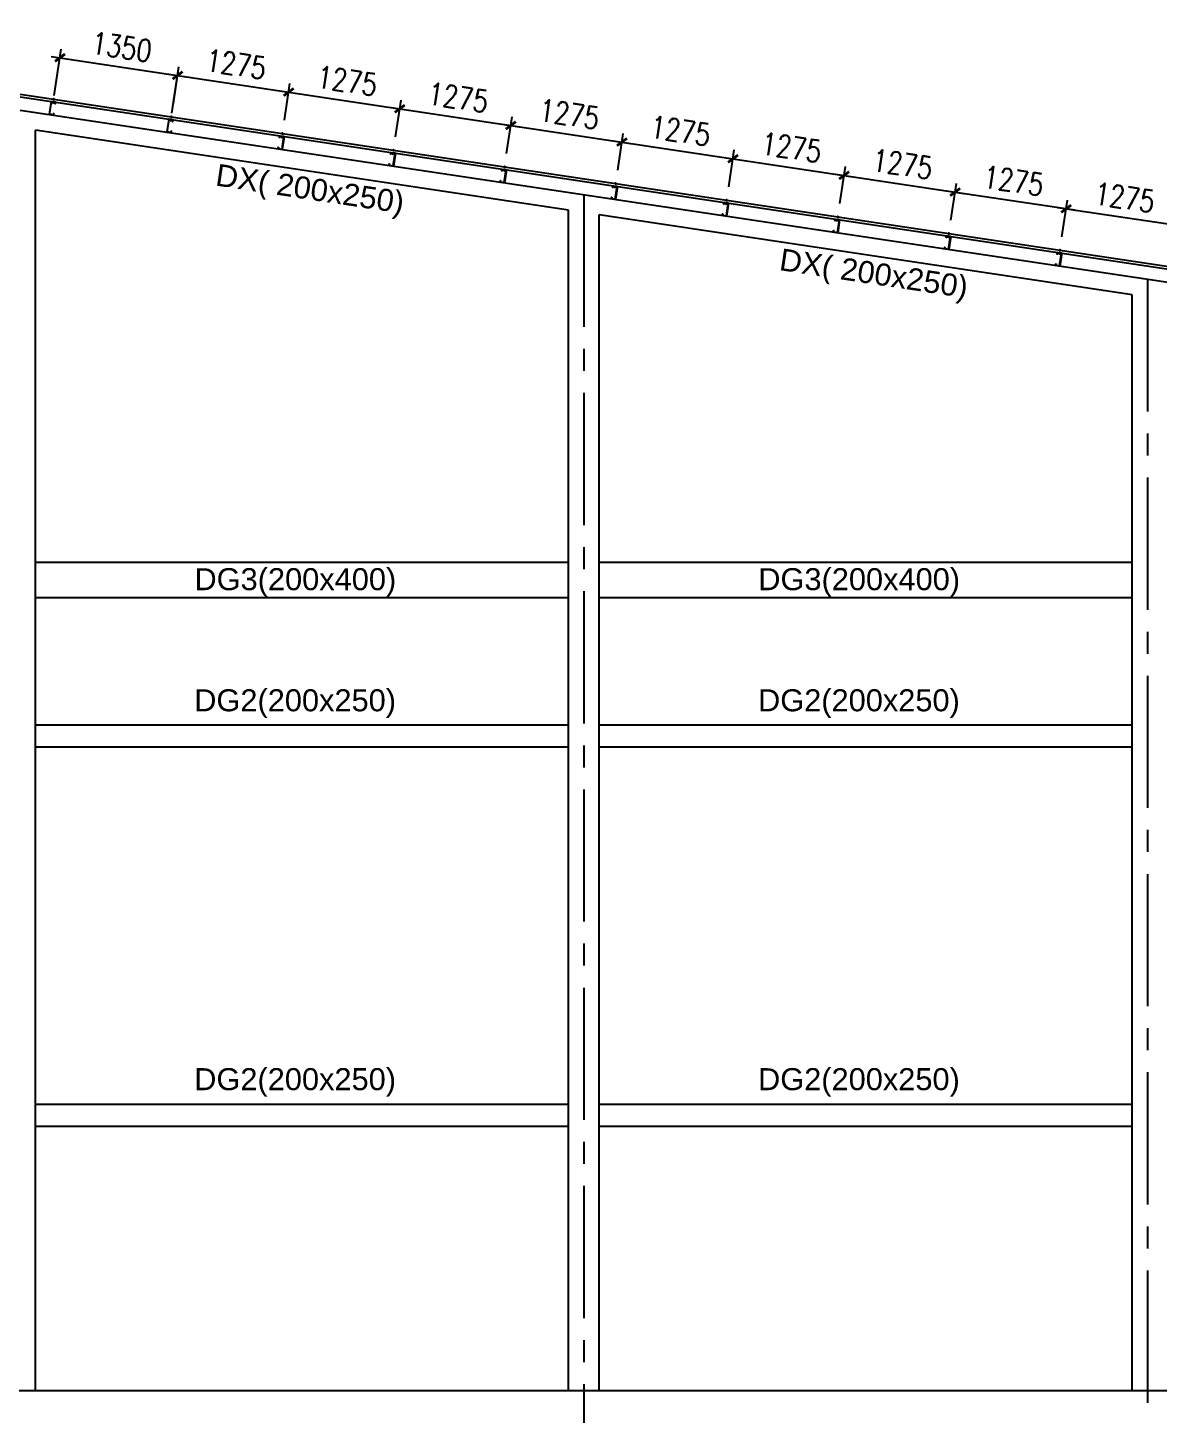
# Model space of a CAD drawing. Header units: inches. Extents: x 651127 to 1529722, y 768575 to 1021311.
# Drawn here: x 1039360 to 1052193, y 843727 to 859464 of the extents above; entities that cross this region are included whole.
import ezdxf
from ezdxf.enums import TextEntityAlignment as Align

# ---------------------------------------------------------------- set-up
doc = ezdxf.new("R2010")
doc.units = ezdxf.units.IN
doc.header["$LTSCALE"] = 1000
doc.header["$MEASUREMENT"] = 0
doc.linetypes.add('CENTER2', pattern=[1.125, 0.75, -0.125, 0.125, -0.125])
doc.layers.get('DEFPOINTS').update_dxf_attribs({"color": 8, "lineweight": 9})
for name, color, linetype in [('DWGshare.com_10', 7, 'Continuous'), ('DWGshare.com_2', 147, 'Continuous'), ('DWGshare.com_3', 7, 'Continuous'), ('DWGshare.com_32', 253, 'Continuous'), ('DWGshare.com_33', 9, 'Continuous'), ('DWGshare.com_35', 9, 'Continuous'), ('DWGshare.com_4', 8, 'CENTER2')]:
    doc.layers.add(name, color=color, linetype=linetype)
doc.styles.add('DWGshare.com_4', font='romans.shx', dxfattribs={"width": 0.8})
doc.styles.add('DWGshare.com_6', font='VHELVEN.TTF')
doc.dimstyles.new('DWGshare.com_1', dxfattribs={"dimscale": 100, "dimtxt": 2.5, "dimasz": 1, "dimexe": 1, "dimexo": 1.5, "dimgap": 1, "dimtad": 1, "dimdec": 0, "dimzin": 0, "dimdsep": 46, "dimtxsty": 'DWGshare.com_4', "dimblk": 'DWGshare.com_1', "dimcen": 1.5, "dimdle": 1, "dimclrd": 256, "dimclre": 256, "dimclrt": 7, "dimadec": 0, "dimazin": 0, "dimtfac": 1, "dimtdec": 0, "dimtix": 1, "dimtmove": 2, "dimatfit": 3, "dimfxl": 1, "dimtolj": 1, "dimtzin": 0, "dimarcsym": 0})

# ---------------------------------------------------------------- blocks, each defined once
blk = doc.blocks.new('DWGshare.com_1')
at = {"color": 0, "linetype": 'ByBlock', "const_width": 0.3}
blk.add_lwpolyline([(-0.5, -0.5), (0.5, 0.5)], dxfattribs=at)
blk = doc.blocks.new('*D1249')
at = {"layer": 'DEFPOINTS', "color": 0, "transparency": 16777216}
for p in [(1043583, 858544), (1042252, 858265), (1043513, 858076)]:
    blk.add_point(p, dxfattribs=at)
at = {"layer": 'DWGshare.com_2', "lineweight": -2, "transparency": 16777216}
for p, q in [((1042223, 858748), (1043682, 858529)), ((1042274, 858414), (1042337, 858832)), ((1043535, 858225), (1043598, 858643))]:
    blk.add_line(p, q, dxfattribs=at)
at = {"layer": 'DWGshare.com_2', "lineweight": -2, "transparency": 16777216, "xscale": 100, "yscale": 100, "zscale": 100}
for p, rotation in [((1042322, 858733), 171.4692343901237), ((1043583, 858544), 351.4692343901237)]:
    blk.add_blockref('DWGshare.com_1', p, dxfattribs=dict(at, rotation=rotation))
at = {"layer": 'DWGshare.com_2', "color": 7, "transparency": 16777216, "insert": (1042986, 858861), "char_height": 250, "attachment_point": 5, "rotation": 351.4692, "style": 'DWGshare.com_4'}
blk.add_mtext('\\A1;1275', dxfattribs=at)
blk = doc.blocks.new('*D1222')
at = {"layer": 'DEFPOINTS', "color": 0, "transparency": 16777216}
for p in [(1044844, 858355), (1043513, 858076), (1044774, 857887)]:
    blk.add_point(p, dxfattribs=at)
at = {"layer": 'DWGshare.com_2', "lineweight": -2, "transparency": 16777216}
for p, q in [((1043535, 858225), (1043598, 858643)), ((1043484, 858559), (1044943, 858340)), ((1044796, 858036), (1044859, 858454))]:
    blk.add_line(p, q, dxfattribs=at)
at = {"layer": 'DWGshare.com_2', "lineweight": -2, "transparency": 16777216, "xscale": 100, "yscale": 100, "zscale": 100}
for p, rotation in [((1043583, 858544), 171.4692343901237), ((1044844, 858355), 351.4692343901237)]:
    blk.add_blockref('DWGshare.com_1', p, dxfattribs=dict(at, rotation=rotation))
at = {"layer": 'DWGshare.com_2', "color": 7, "transparency": 16777216, "insert": (1044247, 858672), "char_height": 250, "attachment_point": 5, "rotation": 351.4692, "style": 'DWGshare.com_4'}
blk.add_mtext('\\A1;1275', dxfattribs=at)
blk = doc.blocks.new('*D1223')
at = {"layer": 'DEFPOINTS', "color": 0, "transparency": 16777216}
for p in [(1046105, 858166), (1044774, 857887), (1046035, 857698)]:
    blk.add_point(p, dxfattribs=at)
at = {"layer": 'DWGshare.com_2', "lineweight": -2, "transparency": 16777216}
for p, q in [((1044796, 858036), (1044859, 858454)), ((1044745, 858370), (1046204, 858151)), ((1046057, 857846), (1046120, 858265))]:
    blk.add_line(p, q, dxfattribs=at)
at = {"layer": 'DWGshare.com_2', "lineweight": -2, "transparency": 16777216, "xscale": 100, "yscale": 100, "zscale": 100}
for p, rotation in [((1044844, 858355), 171.4692343901237), ((1046105, 858166), 351.4692343901237)]:
    blk.add_blockref('DWGshare.com_1', p, dxfattribs=dict(at, rotation=rotation))
at = {"layer": 'DWGshare.com_2', "color": 7, "transparency": 16777216, "insert": (1045508, 858483), "char_height": 250, "attachment_point": 5, "rotation": 351.4692, "style": 'DWGshare.com_4'}
blk.add_mtext('\\A1;1275', dxfattribs=at)
blk = doc.blocks.new('*D1224')
at = {"layer": 'DEFPOINTS', "color": 0, "transparency": 16777216}
for p in [(1047366, 857977), (1046035, 857698), (1047295, 857509)]:
    blk.add_point(p, dxfattribs=at)
at = {"layer": 'DWGshare.com_2', "lineweight": -2, "transparency": 16777216}
for p, q in [((1046057, 857846), (1046120, 858265)), ((1046006, 858181), (1047465, 857962)), ((1047318, 857657), (1047380, 858076))]:
    blk.add_line(p, q, dxfattribs=at)
at = {"layer": 'DWGshare.com_2', "lineweight": -2, "transparency": 16777216, "xscale": 100, "yscale": 100, "zscale": 100}
for p, rotation in [((1046105, 858166), 171.4692343901237), ((1047366, 857977), 351.4692343901237)]:
    blk.add_blockref('DWGshare.com_1', p, dxfattribs=dict(at, rotation=rotation))
at = {"layer": 'DWGshare.com_2', "color": 7, "transparency": 16777216, "insert": (1046769, 858294), "char_height": 250, "attachment_point": 5, "rotation": 351.4692, "style": 'DWGshare.com_4'}
blk.add_mtext('\\A1;1275', dxfattribs=at)
blk = doc.blocks.new('*D1225')
at = {"layer": 'DEFPOINTS', "color": 0, "transparency": 16777216}
for p in [(1048627, 857788), (1047295, 857509), (1048556, 857320)]:
    blk.add_point(p, dxfattribs=at)
at = {"layer": 'DWGshare.com_2', "lineweight": -2, "transparency": 16777216}
for p, q in [((1047267, 857992), (1048725, 857773)), ((1047318, 857657), (1047380, 858076)), ((1048579, 857468), (1048641, 857887))]:
    blk.add_line(p, q, dxfattribs=at)
at = {"layer": 'DWGshare.com_2', "lineweight": -2, "transparency": 16777216, "xscale": 100, "yscale": 100, "zscale": 100}
for p, rotation in [((1047366, 857977), 171.4692343901237), ((1048627, 857788), 351.4692343901237)]:
    blk.add_blockref('DWGshare.com_1', p, dxfattribs=dict(at, rotation=rotation))
at = {"layer": 'DWGshare.com_2', "color": 7, "transparency": 16777216, "insert": (1048029, 858105), "char_height": 250, "attachment_point": 5, "rotation": 351.4692, "style": 'DWGshare.com_4'}
blk.add_mtext('\\A1;1275', dxfattribs=at)
blk = doc.blocks.new('*D1226')
at = {"layer": 'DEFPOINTS', "color": 0, "transparency": 16777216}
for p in [(1049887, 857599), (1048556, 857320), (1049817, 857131)]:
    blk.add_point(p, dxfattribs=at)
at = {"layer": 'DWGshare.com_2', "lineweight": -2, "transparency": 16777216}
for p, q in [((1048528, 857803), (1049986, 857584)), ((1048579, 857468), (1048641, 857887)), ((1049840, 857279), (1049902, 857697))]:
    blk.add_line(p, q, dxfattribs=at)
at = {"layer": 'DWGshare.com_2', "lineweight": -2, "transparency": 16777216, "xscale": 100, "yscale": 100, "zscale": 100}
for p, rotation in [((1048627, 857788), 171.4692343901237), ((1049887, 857599), 351.4692343901237)]:
    blk.add_blockref('DWGshare.com_1', p, dxfattribs=dict(at, rotation=rotation))
at = {"layer": 'DWGshare.com_2', "color": 7, "transparency": 16777216, "insert": (1049290, 857916), "char_height": 250, "attachment_point": 5, "rotation": 351.4692, "style": 'DWGshare.com_4'}
blk.add_mtext('\\A1;1275', dxfattribs=at)
blk = doc.blocks.new('*D1227')
at = {"layer": 'DEFPOINTS', "color": 0, "transparency": 16777216}
for p in [(1051148, 857409), (1049817, 857131), (1051078, 856942)]:
    blk.add_point(p, dxfattribs=at)
at = {"layer": 'DWGshare.com_2', "lineweight": -2, "transparency": 16777216}
for p, q in [((1049840, 857279), (1049902, 857697)), ((1049789, 857613), (1051247, 857395)), ((1051100, 857090), (1051163, 857508))]:
    blk.add_line(p, q, dxfattribs=at)
at = {"layer": 'DWGshare.com_2', "lineweight": -2, "transparency": 16777216, "xscale": 100, "yscale": 100, "zscale": 100}
for p, rotation in [((1049887, 857599), 171.4692343901237), ((1051148, 857409), 351.4692343901237)]:
    blk.add_blockref('DWGshare.com_1', p, dxfattribs=dict(at, rotation=rotation))
at = {"layer": 'DWGshare.com_2', "color": 7, "transparency": 16777216, "insert": (1050551, 857727), "char_height": 250, "attachment_point": 5, "rotation": 351.4692, "style": 'DWGshare.com_4'}
blk.add_mtext('\\A1;1275', dxfattribs=at)
blk = doc.blocks.new('*D1228')
at = {"layer": 'DEFPOINTS', "color": 0, "transparency": 16777216}
for p in [(1052409, 857220), (1051078, 856942), (1052339, 856752)]:
    blk.add_point(p, dxfattribs=at)
at = {"layer": 'DWGshare.com_2', "lineweight": -2, "transparency": 16777216}
for p, q in [((1051100, 857090), (1051163, 857508)), ((1051049, 857424), (1052508, 857206)), ((1052361, 856901), (1052424, 857319))]:
    blk.add_line(p, q, dxfattribs=at)
at = {"layer": 'DWGshare.com_2', "lineweight": -2, "transparency": 16777216, "xscale": 100, "yscale": 100, "zscale": 100}
for p, rotation in [((1051148, 857409), 171.4692343901237), ((1052409, 857220), 351.4692343901237)]:
    blk.add_blockref('DWGshare.com_1', p, dxfattribs=dict(at, rotation=rotation))
at = {"layer": 'DWGshare.com_2', "color": 7, "transparency": 16777216, "insert": (1051812, 857537), "char_height": 250, "attachment_point": 5, "rotation": 351.4692, "style": 'DWGshare.com_4'}
blk.add_mtext('\\A1;1275', dxfattribs=at)
blk = doc.blocks.new('*D1244')
at = {"layer": 'DEFPOINTS', "color": 0, "transparency": 16777216}
for p in [(1042322, 858733), (1040975, 858345), (1042252, 858265)]:
    blk.add_point(p, dxfattribs=at)
at = {"layer": 'DWGshare.com_2', "lineweight": -2, "transparency": 16777216}
for p, q in [((1040962, 858937), (1042421, 858719)), ((1040997, 858493), (1041076, 859021)), ((1042274, 858414), (1042337, 858832))]:
    blk.add_line(p, q, dxfattribs=at)
at = {"layer": 'DWGshare.com_2', "lineweight": -2, "transparency": 16777216, "xscale": 100, "yscale": 100, "zscale": 100}
for p, rotation in [((1041061, 858923), 171.4692343901237), ((1042322, 858733), 351.4692343901237)]:
    blk.add_blockref('DWGshare.com_1', p, dxfattribs=dict(at, rotation=rotation))
at = {"layer": 'DWGshare.com_2', "color": 7, "transparency": 16777216, "insert": (1041725, 859050), "char_height": 250, "attachment_point": 5, "rotation": 351.4692, "style": 'DWGshare.com_4'}
blk.add_mtext('\\A1;1275', dxfattribs=at)
blk = doc.blocks.new('*D1245')
at = {"layer": 'DEFPOINTS', "color": 0, "transparency": 16777216}
for p in [(1041061, 858923), (1039639, 858545), (1040991, 858455)]:
    blk.add_point(p, dxfattribs=at)
at = {"layer": 'DWGshare.com_2', "lineweight": -2, "transparency": 16777216}
for p, q in [((1039662, 858693), (1039741, 859222)), ((1039627, 859138), (1041160, 858908)), ((1041013, 858603), (1041076, 859021))]:
    blk.add_line(p, q, dxfattribs=at)
at = {"layer": 'DWGshare.com_2', "lineweight": -2, "transparency": 16777216, "xscale": 100, "yscale": 100, "zscale": 100}
for p, rotation in [((1039726, 859123), 171.4692343901237), ((1041061, 858923), 351.4692343901237)]:
    blk.add_blockref('DWGshare.com_1', p, dxfattribs=dict(at, rotation=rotation))
at = {"layer": 'DWGshare.com_2', "color": 7, "transparency": 16777216, "insert": (1040427, 859245), "char_height": 250, "attachment_point": 5, "rotation": 351.4692, "style": 'DWGshare.com_4'}
blk.add_mtext('\\A1;1350', dxfattribs=at)

msp = doc.modelspace()

# ---------------------------------------------------------------- linework, layer by layer
at = {"layer": 'DWGshare.com_3'}
for p, q in [((1039272.5, 858528.9), (1071272.5, 853728.9)), ((1039447.5, 843996.9), (1039447.5, 858300.4)), ((1045497.5, 857392.9), (1039447.5, 858300.4)), ((1045497.5, 843996.9), (1045497.5, 857392.9)), ((1045847.5, 843996.9), (1045847.5, 857340.4)), ((1051897.5, 856432.9), (1045847.5, 857340.4)), ((1051897.5, 843996.9), (1051897.5, 856432.9)), ((1039447.5, 853396.9), (1045497.5, 853396.9)), ((1045847.5, 853396.9), (1051897.5, 853396.9)), ((1039447.5, 852996.9), (1045497.5, 852996.9)), ((1045847.5, 852996.9), (1051897.5, 852996.9)), ((1045497.5, 851546.9), (1039447.5, 851546.9)), ((1051897.5, 851546.9), (1045847.5, 851546.9)), ((1045497.5, 851296.9), (1039447.5, 851296.9)), ((1051897.5, 851296.9), (1045847.5, 851296.9)), ((1039447.5, 847246.9), (1045497.5, 847246.9)), ((1045847.5, 847246.9), (1051897.5, 847246.9)), ((1039447.5, 846996.9), (1045497.5, 846996.9)), ((1045847.5, 846996.9), (1051897.5, 846996.9))]:
    msp.add_line(p, q, dxfattribs=at)
at = {"layer": 'DWGshare.com_32', "ltscale": 0.9}
for points in [[(1039653.7, 858492), (1039651.2, 858475.2), (1039607.7, 858481.7), (1039629.1, 858624.1), (1039672.6, 858617.6), (1039670.1, 858600.7), (1039673, 858600.3), (1039676, 858620.1), (1039626.5, 858627.5), (1039604.3, 858479.2), (1039653.7, 858471.7), (1039656.7, 858491.5)], [(1040988.8, 858291.7), (1040986.3, 858274.9), (1040942.8, 858281.4), (1040964.1, 858423.8), (1041007.6, 858417.3), (1041005.1, 858400.5), (1041008.1, 858400), (1041011.1, 858419.8), (1040961.6, 858427.2), (1040939.4, 858278.9), (1040988.8, 858271.5), (1040991.8, 858291.3)], [(1042206.2, 858109.1), (1042203.7, 858092.3), (1042247.2, 858085.8), (1042268.5, 858228.2), (1042225, 858234.7), (1042222.5, 858217.9), (1042219.5, 858218.3), (1042222.5, 858238.1), (1042271.9, 858230.7), (1042249.7, 858082.3), (1042200.3, 858089.8), (1042203.2, 858109.5)], [(1043467.1, 857920), (1043464.6, 857903.2), (1043508.1, 857896.6), (1043529.4, 858039), (1043485.9, 858045.6), (1043483.4, 858028.7), (1043480.4, 858029.2), (1043483.4, 858049), (1043532.8, 858041.6), (1043510.6, 857893.2), (1043461.1, 857900.6), (1043464.1, 857920.4)], [(1044728, 857730.8), (1044725.5, 857714), (1044769, 857707.5), (1044790.3, 857849.9), (1044746.8, 857856.4), (1044744.3, 857839.6), (1044741.3, 857840.1), (1044744.3, 857859.8), (1044793.7, 857852.4), (1044771.5, 857704.1), (1044722, 857711.5), (1044725, 857731.3)], [(1045988.9, 857541.7), (1045986.3, 857524.9), (1046029.9, 857518.4), (1046051.2, 857660.8), (1046007.7, 857667.3), (1046005.2, 857650.5), (1046002.2, 857650.9), (1046005.2, 857670.7), (1046054.6, 857663.3), (1046032.4, 857514.9), (1045982.9, 857522.4), (1045985.9, 857542.1)], [(1047249.8, 857352.6), (1047247.2, 857335.8), (1047290.8, 857329.2), (1047312.1, 857471.6), (1047268.6, 857478.2), (1047266.1, 857461.3), (1047263.1, 857461.8), (1047266.1, 857481.6), (1047315.5, 857474.2), (1047293.3, 857325.8), (1047243.8, 857333.2), (1047246.8, 857353)], [(1048510.7, 857163.4), (1048508.1, 857146.6), (1048551.6, 857140.1), (1048573, 857282.5), (1048529.5, 857289), (1048527, 857272.2), (1048524, 857272.7), (1048527, 857292.4), (1048576.4, 857285), (1048554.2, 857136.7), (1048504.7, 857144.1), (1048507.7, 857163.9)], [(1049771.5, 856974.3), (1049769, 856957.5), (1049812.5, 856951), (1049833.9, 857093.4), (1049790.4, 857099.9), (1049787.9, 857083.1), (1049784.9, 857083.5), (1049787.9, 857103.3), (1049837.3, 857095.9), (1049815.1, 856947.5), (1049765.6, 856955), (1049768.6, 856974.7)], [(1051032.4, 856785.2), (1051029.9, 856768.3), (1051073.4, 856761.8), (1051094.8, 856904.2), (1051051.3, 856910.8), (1051048.8, 856893.9), (1051045.8, 856894.4), (1051048.8, 856914.2), (1051098.2, 856906.8), (1051076, 856758.4), (1051026.5, 856765.8), (1051029.5, 856785.6)]]:
    msp.add_lwpolyline(points, close=True, dxfattribs=at)
at = {"layer": 'DWGshare.com_33', "color": 1}
msp.add_line((1003533.1, 843996.9), (1072633.8, 843996.9), dxfattribs=at)
at = {"layer": 'DWGshare.com_33', "color": 5}
msp.add_lwpolyline([(1039272.5, 858680.6), (1071401.1, 853861.3), (1071404.8, 853886), (1039272.5, 858705.9)], dxfattribs=at)
at = {"layer": 'DWGshare.com_35'}
for p, q in [((1039646.3, 858616.1), (1039645, 858607.4)), ((1039645, 858607.4), (1039648.2, 858603.1)), ((1039645, 858607.4), (1039646.2, 858607.2)), ((1039645.9, 858616.5), (1039646.4, 858616.9)), ((1039645.9, 858616.5), (1039647.5, 858616)), ((1039645.9, 858616.5), (1039646.3, 858616.1)), ((1039646, 858618.8), (1039646.8, 858619.4)), ((1039646, 858618.8), (1039654.6, 858615.9)), ((1039646, 858618.8), (1039646.6, 858618)), ((1039647.5, 858616), (1039646.2, 858607.2)), ((1039646.2, 858607.2), (1039648.2, 858603.1)), ((1039646.3, 858621), (1039646.7, 858621.3)), ((1039646.3, 858621), (1039655, 858618.1)), ((1039646.3, 858621), (1039646.9, 858620.2)), ((1039647.5, 858616), (1039646.3, 858616.1)), ((1039646.6, 858618), (1039646.4, 858616.9)), ((1039647.5, 858616), (1039646.4, 858616.9)), ((1039646.6, 858618), (1039653.8, 858615.3)), ((1039646.9, 858620.2), (1039646.8, 858619.4)), ((1039646.8, 858619.4), (1039654, 858616.7)), ((1039646.9, 858620.2), (1039654.1, 858617.5)), ((1039647.5, 858616), (1039648.2, 858603.1)), ((1039648.2, 858650.6), (1039648, 858649.8)), ((1039648, 858649.8), (1039662, 858647.7)), ((1039648.2, 858650.6), (1039662.1, 858648.5)), ((1039652.5, 858606.3), (1039648.2, 858603.1)), ((1039648.8, 858621), (1039654.4, 858618.9)), ((1039649.6, 858655.1), (1039648.9, 858650.5)), ((1039649.7, 858649.6), (1039649.6, 858649.3)), ((1039649.6, 858649.3), (1039660.3, 858647.7)), ((1039660.5, 858654.2), (1039651.4, 858655.6)), ((1039652.9, 858654.6), (1039652.2, 858650)), ((1039653.8, 858615.3), (1039652.5, 858606.3)), ((1039654.6, 858615.9), (1039653.8, 858615.3)), ((1039654.1, 858617.5), (1039654, 858616.7)), ((1039654.6, 858615.9), (1039654, 858616.7)), ((1039655, 858618.1), (1039654.1, 858617.5)), ((1039654.5, 858619.7), (1039654.4, 858618.9)), ((1039655, 858618.1), (1039654.4, 858618.9)), ((1039654.9, 858620.1), (1039654.5, 858619.7)), ((1039658.8, 858653.8), (1039658, 858649.1)), ((1039660.4, 858648), (1039660.3, 858647.7)), ((1039661.4, 858648.6), (1039662.1, 858653.3)), ((1039662, 858647.7), (1039662.1, 858648.5)), ((1040981.4, 858415.8), (1040980.1, 858407.1)), ((1040981, 858418.5), (1040981.9, 858419.1)), ((1040981, 858418.5), (1040989.7, 858415.6)), ((1040981, 858418.5), (1040981.6, 858417.7)), ((1040981, 858416.3), (1040981.5, 858416.6)), ((1040981, 858416.3), (1040982.6, 858415.8)), ((1040981, 858416.3), (1040981.4, 858415.8)), ((1040982.6, 858415.8), (1040981.3, 858407)), ((1040981.4, 858420.8), (1040981.8, 858421)), ((1040981.4, 858420.8), (1040990, 858417.8)), ((1040981.4, 858420.8), (1040982, 858419.9)), ((1040982.6, 858415.8), (1040981.4, 858415.8)), ((1040981.6, 858417.7), (1040981.5, 858416.6)), ((1040982.6, 858415.8), (1040981.5, 858416.6)), ((1040981.6, 858417.7), (1040988.9, 858415)), ((1040982, 858419.9), (1040981.9, 858419.1)), ((1040981.9, 858419.1), (1040989.1, 858416.4)), ((1040982, 858419.9), (1040989.2, 858417.2)), ((1040982.6, 858415.8), (1040983.2, 858402.8)), ((1040983.2, 858450.3), (1040983.1, 858449.6)), ((1040983.1, 858449.6), (1040997.1, 858447.5)), ((1040983.2, 858450.3), (1040997.2, 858448.2)), ((1040983.9, 858420.7), (1040989.4, 858418.7)), ((1040984.7, 858454.9), (1040984, 858450.2)), ((1040984.7, 858449.3), (1040984.7, 858449.1)), ((1040984.7, 858449.1), (1040995.4, 858447.5)), ((1040995.6, 858453.9), (1040986.4, 858455.3)), ((1040988, 858454.4), (1040987.3, 858449.7)), ((1040989.2, 858417.2), (1040989.1, 858416.4)), ((1040989.7, 858415.6), (1040989.1, 858416.4)), ((1040990, 858417.8), (1040989.2, 858417.2)), ((1040989.5, 858419.4), (1040989.4, 858418.7)), ((1040990, 858417.8), (1040989.4, 858418.7)), ((1040990, 858419.8), (1040989.5, 858419.4)), ((1040993.8, 858453.5), (1040993.1, 858448.8)), ((1040995.4, 858447.7), (1040995.4, 858447.5)), ((1040996.4, 858448.3), (1040997.1, 858453)), ((1040997.1, 858447.5), (1040997.2, 858448.2)), ((1040980.1, 858407.1), (1040983.2, 858402.8)), ((1040980.1, 858407.1), (1040981.3, 858407)), ((1040981.3, 858407), (1040983.2, 858402.8)), ((1040987.5, 858406), (1040983.2, 858402.8)), ((1040988.9, 858415), (1040987.5, 858406)), ((1040989.7, 858415.6), (1040988.9, 858415)), ((1042244.1, 858261.2), (1042244, 858260.4)), ((1042244, 858260.4), (1042257.9, 858258.3)), ((1042244.1, 858261.2), (1042258.1, 858259.1)), ((1042245.6, 858265.7), (1042244.9, 858261.1)), ((1042245.6, 858260.2), (1042245.6, 858259.9)), ((1042245.6, 858259.9), (1042256.3, 858258.3)), ((1042256.5, 858264.8), (1042247.3, 858266.2)), ((1042248.9, 858265.2), (1042248.2, 858260.6)), ((1042254.7, 858264.4), (1042254, 858259.7)), ((1042256.3, 858258.6), (1042256.3, 858258.3)), ((1042257.3, 858259.2), (1042258, 858263.9)), ((1042257.9, 858258.3), (1042258.1, 858259.1)), ((1042242.2, 858226.7), (1042240.9, 858218)), ((1042240.9, 858218), (1042244.1, 858213.7)), ((1042240.9, 858218), (1042242.1, 858217.8)), ((1042241.9, 858229.4), (1042242.7, 858230)), ((1042241.9, 858229.4), (1042250.6, 858226.5)), ((1042241.9, 858229.4), (1042242.5, 858228.6)), ((1042241.9, 858227.2), (1042242.4, 858227.5)), ((1042241.9, 858227.2), (1042243.5, 858226.6)), ((1042241.9, 858227.2), (1042242.2, 858226.7)), ((1042243.5, 858226.6), (1042242.1, 858217.8)), ((1042242.1, 858217.8), (1042244.1, 858213.7)), ((1042243.5, 858226.6), (1042242.2, 858226.7)), ((1042242.3, 858231.6), (1042242.6, 858231.9)), ((1042242.3, 858231.6), (1042250.9, 858228.7)), ((1042242.3, 858231.6), (1042242.9, 858230.8)), ((1042242.5, 858228.6), (1042242.4, 858227.5)), ((1042243.5, 858226.6), (1042242.4, 858227.5)), ((1042242.5, 858228.6), (1042249.8, 858225.9)), ((1042242.9, 858230.8), (1042242.7, 858230)), ((1042242.7, 858230), (1042250, 858227.3)), ((1042242.9, 858230.8), (1042250.1, 858228.1)), ((1042243.5, 858226.6), (1042244.1, 858213.7)), ((1042248.4, 858216.9), (1042244.1, 858213.7)), ((1042244.8, 858231.6), (1042250.3, 858229.5)), ((1042249.8, 858225.9), (1042248.4, 858216.9)), ((1042250.6, 858226.5), (1042249.8, 858225.9)), ((1042250.1, 858228.1), (1042250, 858227.3)), ((1042250.6, 858226.5), (1042250, 858227.3)), ((1042250.9, 858228.7), (1042250.1, 858228.1)), ((1042250.4, 858230.3), (1042250.3, 858229.5)), ((1042250.9, 858228.7), (1042250.3, 858229.5)), ((1042250.9, 858230.7), (1042250.4, 858230.3)), ((1043503.1, 858037.5), (1043501.8, 858028.9)), ((1043501.8, 858028.9), (1043505, 858024.6)), ((1043501.8, 858028.9), (1043503, 858028.7)), ((1043502.8, 858040.3), (1043503.6, 858040.9)), ((1043502.8, 858040.3), (1043511.5, 858037.3)), ((1043502.8, 858040.3), (1043503.4, 858039.4)), ((1043502.8, 858038), (1043503.3, 858038.4)), ((1043502.8, 858038), (1043504.4, 858037.5)), ((1043502.8, 858038), (1043503.1, 858037.5)), ((1043504.4, 858037.5), (1043503, 858028.7)), ((1043503, 858028.7), (1043505, 858024.6)), ((1043504.4, 858037.5), (1043503.1, 858037.5)), ((1043503.2, 858042.5), (1043503.5, 858042.8)), ((1043503.2, 858042.5), (1043511.8, 858039.6)), ((1043503.2, 858042.5), (1043503.8, 858041.7)), ((1043503.4, 858039.4), (1043503.3, 858038.4)), ((1043504.4, 858037.5), (1043503.3, 858038.4)), ((1043503.4, 858039.4), (1043510.7, 858036.7)), ((1043503.8, 858041.7), (1043503.6, 858040.9)), ((1043503.6, 858040.9), (1043510.9, 858038.2)), ((1043503.8, 858041.7), (1043511, 858039)), ((1043504.4, 858037.5), (1043505, 858024.6)), ((1043505, 858072), (1043504.9, 858071.3)), ((1043504.9, 858071.3), (1043518.8, 858069.2)), ((1043505, 858072), (1043519, 858069.9)), ((1043509.3, 858027.7), (1043505, 858024.6)), ((1043506.4, 858076.6), (1043505.7, 858071.9)), ((1043505.7, 858042.4), (1043511.2, 858040.4)), ((1043506.5, 858071), (1043506.5, 858070.8)), ((1043506.5, 858070.8), (1043517.2, 858069.2)), ((1043517.4, 858075.7), (1043508.2, 858077)), ((1043509.8, 858076.1), (1043509.1, 858071.4)), ((1043510.7, 858036.7), (1043509.3, 858027.7)), ((1043511.5, 858037.3), (1043510.7, 858036.7)), ((1043511, 858039), (1043510.9, 858038.2)), ((1043511.5, 858037.3), (1043510.9, 858038.2)), ((1043511.8, 858039.6), (1043511, 858039)), ((1043511.3, 858041.2), (1043511.2, 858040.4)), ((1043511.8, 858039.6), (1043511.2, 858040.4)), ((1043511.8, 858041.5), (1043511.3, 858041.2)), ((1043515.6, 858075.2), (1043514.9, 858070.5)), ((1043517.2, 858069.4), (1043517.2, 858069.2)), ((1043518.2, 858070.1), (1043518.9, 858074.7)), ((1043518.8, 858069.2), (1043519, 858069.9)), ((1044764, 857848.4), (1044762.7, 857839.7)), ((1044762.7, 857839.7), (1044765.9, 857835.4)), ((1044762.7, 857839.7), (1044763.9, 857839.6)), ((1044763.7, 857851.1), (1044764.5, 857851.7)), ((1044763.7, 857851.1), (1044772.4, 857848.2)), ((1044763.7, 857851.1), (1044764.3, 857850.3)), ((1044763.7, 857848.9), (1044764.2, 857849.2)), ((1044763.7, 857848.9), (1044765.3, 857848.3)), ((1044763.7, 857848.9), (1044764, 857848.4)), ((1044765.3, 857848.3), (1044763.9, 857839.6)), ((1044763.9, 857839.6), (1044765.9, 857835.4)), ((1044764, 857853.3), (1044764.4, 857853.6)), ((1044764, 857853.3), (1044772.7, 857850.4)), ((1044764, 857853.3), (1044764.7, 857852.5)), ((1044765.3, 857848.3), (1044764, 857848.4)), ((1044764.3, 857850.3), (1044764.2, 857849.2)), ((1044765.3, 857848.3), (1044764.2, 857849.2)), ((1044764.3, 857850.3), (1044771.6, 857847.6)), ((1044764.7, 857852.5), (1044764.5, 857851.7)), ((1044764.5, 857851.7), (1044771.8, 857849)), ((1044764.7, 857852.5), (1044771.9, 857849.8)), ((1044765.3, 857848.3), (1044765.9, 857835.4)), ((1044765.9, 857882.9), (1044765.8, 857882.2)), ((1044765.8, 857882.2), (1044779.7, 857880.1)), ((1044765.9, 857882.9), (1044779.8, 857880.8)), ((1044770.2, 857838.6), (1044765.9, 857835.4)), ((1044767.3, 857887.5), (1044766.6, 857882.8)), ((1044766.6, 857853.3), (1044772.1, 857851.2)), ((1044767.4, 857881.9), (1044767.4, 857881.7)), ((1044767.4, 857881.7), (1044778.1, 857880.1)), ((1044778.3, 857886.5), (1044769.1, 857887.9)), ((1044770.6, 857887), (1044769.9, 857882.3)), ((1044771.6, 857847.6), (1044770.2, 857838.6)), ((1044772.4, 857848.2), (1044771.6, 857847.6)), ((1044771.9, 857849.8), (1044771.8, 857849)), ((1044772.4, 857848.2), (1044771.8, 857849)), ((1044772.7, 857850.4), (1044771.9, 857849.8)), ((1044772.2, 857852), (1044772.1, 857851.2)), ((1044772.7, 857850.4), (1044772.1, 857851.2)), ((1044772.7, 857852.4), (1044772.2, 857852)), ((1044776.5, 857886.1), (1044775.8, 857881.4)), ((1044778.1, 857880.3), (1044778.1, 857880.1)), ((1044779.1, 857880.9), (1044779.8, 857885.6)), ((1044779.7, 857880.1), (1044779.8, 857880.8)), ((1046024.9, 857659.3), (1046023.6, 857650.6)), ((1046023.6, 857650.6), (1046026.8, 857646.3)), ((1046023.6, 857650.6), (1046024.8, 857650.4)), ((1046024.6, 857662), (1046025.4, 857662.6)), ((1046024.6, 857662), (1046033.3, 857659.1)), ((1046024.6, 857662), (1046025.2, 857661.2)), ((1046024.6, 857659.7), (1046025.1, 857660.1)), ((1046024.6, 857659.7), (1046026.1, 857659.2)), ((1046024.6, 857659.7), (1046024.9, 857659.3)), ((1046026.1, 857659.2), (1046024.8, 857650.4)), ((1046024.8, 857650.4), (1046026.8, 857646.3)), ((1046024.9, 857664.2), (1046025.3, 857664.5)), ((1046024.9, 857664.2), (1046033.6, 857661.3)), ((1046024.9, 857664.2), (1046025.5, 857663.4)), ((1046026.1, 857659.2), (1046024.9, 857659.3)), ((1046025.2, 857661.2), (1046025.1, 857660.1)), ((1046026.1, 857659.2), (1046025.1, 857660.1)), ((1046025.2, 857661.2), (1046032.4, 857658.5)), ((1046025.5, 857663.4), (1046025.4, 857662.6)), ((1046025.4, 857662.6), (1046032.7, 857659.9)), ((1046025.5, 857663.4), (1046032.8, 857660.7)), ((1046026.1, 857659.2), (1046026.8, 857646.3)), ((1046026.8, 857693.8), (1046026.7, 857693)), ((1046026.7, 857693), (1046040.6, 857690.9)), ((1046026.8, 857693.8), (1046040.7, 857691.7)), ((1046031.1, 857649.5), (1046026.8, 857646.3)), ((1046028.2, 857698.3), (1046027.5, 857693.7)), ((1046027.5, 857664.2), (1046033, 857662.1)), ((1046028.3, 857692.8), (1046028.3, 857692.5)), ((1046028.3, 857692.5), (1046039, 857690.9)), ((1046039.1, 857697.4), (1046030, 857698.8)), ((1046031.5, 857697.8), (1046030.8, 857693.2)), ((1046032.4, 857658.5), (1046031.1, 857649.5)), ((1046033.3, 857659.1), (1046032.4, 857658.5)), ((1046032.8, 857660.7), (1046032.7, 857659.9)), ((1046033.3, 857659.1), (1046032.7, 857659.9)), ((1046033.6, 857661.3), (1046032.8, 857660.7)), ((1046033.1, 857662.9), (1046033, 857662.1)), ((1046033.6, 857661.3), (1046033, 857662.1)), ((1046033.6, 857663.3), (1046033.1, 857662.9)), ((1046037.4, 857697), (1046036.7, 857692.3)), ((1046039, 857691.2), (1046039, 857690.9)), ((1046040, 857691.8), (1046040.7, 857696.5)), ((1046040.6, 857690.9), (1046040.7, 857691.7)), ((1047285.5, 857472.9), (1047286.3, 857473.5)), ((1047285.5, 857472.9), (1047294.2, 857469.9)), ((1047285.5, 857472.9), (1047286.1, 857472)), ((1047285.8, 857475.1), (1047286.2, 857475.4)), ((1047285.8, 857475.1), (1047294.5, 857472.2)), ((1047285.8, 857475.1), (1047286.4, 857474.3)), ((1047286.1, 857472), (1047285.9, 857471)), ((1047286.1, 857472), (1047293.3, 857469.3)), ((1047286.4, 857474.3), (1047286.3, 857473.5)), ((1047286.3, 857473.5), (1047293.6, 857470.8)), ((1047286.4, 857474.3), (1047293.7, 857471.6)), ((1047287.7, 857504.6), (1047287.6, 857503.9)), ((1047287.6, 857503.9), (1047301.5, 857501.8)), ((1047287.7, 857504.6), (1047301.6, 857502.5)), ((1047289.1, 857509.2), (1047288.4, 857504.5)), ((1047288.4, 857475), (1047293.9, 857473)), ((1047289.2, 857503.6), (1047289.2, 857503.4)), ((1047289.2, 857503.4), (1047299.9, 857501.8)), ((1047300, 857508.3), (1047290.9, 857509.6)), ((1047292.4, 857508.7), (1047291.7, 857504)), ((1047293.7, 857471.6), (1047293.6, 857470.8)), ((1047294.5, 857472.2), (1047293.7, 857471.6)), ((1047294, 857473.8), (1047293.9, 857473)), ((1047294.5, 857472.2), (1047293.9, 857473)), ((1047294.5, 857474.1), (1047294, 857473.8)), ((1047298.3, 857507.8), (1047297.6, 857503.1)), ((1047299.9, 857502), (1047299.9, 857501.8)), ((1047300.9, 857502.7), (1047301.6, 857507.3)), ((1047301.5, 857501.8), (1047301.6, 857502.5)), ((1047285.8, 857470.1), (1047284.5, 857461.5)), ((1047284.5, 857461.5), (1047287.7, 857457.2)), ((1047284.5, 857461.5), (1047285.7, 857461.3)), ((1047285.5, 857470.6), (1047285.9, 857471)), ((1047285.5, 857470.6), (1047287, 857470.1)), ((1047285.5, 857470.6), (1047285.8, 857470.1)), ((1047287, 857470.1), (1047285.7, 857461.3)), ((1047285.7, 857461.3), (1047287.7, 857457.2)), ((1047287, 857470.1), (1047285.8, 857470.1)), ((1047287, 857470.1), (1047285.9, 857471)), ((1047287, 857470.1), (1047287.7, 857457.2)), ((1047292, 857460.3), (1047287.7, 857457.2)), ((1047293.3, 857469.3), (1047292, 857460.3)), ((1047294.2, 857469.9), (1047293.3, 857469.3)), ((1047294.2, 857469.9), (1047293.6, 857470.8)), ((1048548.6, 857315.5), (1048548.5, 857314.8)), ((1048548.5, 857314.8), (1048562.4, 857312.7)), ((1048548.6, 857315.5), (1048562.5, 857313.4)), ((1048550, 857320.1), (1048549.3, 857315.4)), ((1048550.1, 857314.5), (1048550.1, 857314.3)), ((1048550.1, 857314.3), (1048560.7, 857312.6)), ((1048560.9, 857319.1), (1048551.8, 857320.5)), ((1048553.3, 857319.6), (1048552.6, 857314.9)), ((1048559.2, 857318.7), (1048558.5, 857314)), ((1048561.8, 857313.5), (1048562.5, 857318.2)), ((1048546.7, 857281), (1048545.4, 857272.3)), ((1048545.4, 857272.3), (1048548.6, 857268)), ((1048545.4, 857272.3), (1048546.6, 857272.1)), ((1048546.4, 857283.7), (1048547.2, 857284.3)), ((1048546.4, 857283.7), (1048555.1, 857280.8)), ((1048546.4, 857283.7), (1048547, 857282.9)), ((1048546.4, 857281.5), (1048546.8, 857281.8)), ((1048546.4, 857281.5), (1048547.9, 857280.9)), ((1048546.4, 857281.5), (1048546.7, 857281)), ((1048547.9, 857280.9), (1048546.6, 857272.1)), ((1048546.6, 857272.1), (1048548.6, 857268)), ((1048546.7, 857285.9), (1048547.1, 857286.2)), ((1048546.7, 857285.9), (1048555.4, 857283)), ((1048546.7, 857285.9), (1048547.3, 857285.1)), ((1048547.9, 857280.9), (1048546.7, 857281)), ((1048547, 857282.9), (1048546.8, 857281.8)), ((1048547.9, 857280.9), (1048546.8, 857281.8)), ((1048547, 857282.9), (1048554.2, 857280.2)), ((1048547.3, 857285.1), (1048547.2, 857284.3)), ((1048547.2, 857284.3), (1048554.4, 857281.6)), ((1048547.3, 857285.1), (1048554.6, 857282.4)), ((1048547.9, 857280.9), (1048548.6, 857268)), ((1048552.9, 857271.2), (1048548.6, 857268)), ((1048549.3, 857285.9), (1048554.8, 857283.8)), ((1048554.2, 857280.2), (1048552.9, 857271.2)), ((1048555.1, 857280.8), (1048554.2, 857280.2)), ((1048554.6, 857282.4), (1048554.4, 857281.6)), ((1048555.1, 857280.8), (1048554.4, 857281.6)), ((1048555.4, 857283), (1048554.6, 857282.4)), ((1048554.9, 857284.6), (1048554.8, 857283.8)), ((1048555.4, 857283), (1048554.8, 857283.8)), ((1048555.4, 857285), (1048554.9, 857284.6)), ((1048560.8, 857312.9), (1048560.7, 857312.6)), ((1048562.4, 857312.7), (1048562.5, 857313.4)), ((1049807.6, 857091.9), (1049806.3, 857083.2)), ((1049806.3, 857083.2), (1049809.5, 857078.9)), ((1049806.3, 857083.2), (1049807.5, 857083)), ((1049807.2, 857092.3), (1049807.7, 857092.7)), ((1049807.2, 857092.3), (1049808.8, 857091.8)), ((1049807.2, 857092.3), (1049807.6, 857091.9)), ((1049807.3, 857094.6), (1049808.1, 857095.2)), ((1049807.3, 857094.6), (1049816, 857091.7)), ((1049807.3, 857094.6), (1049807.9, 857093.8)), ((1049808.8, 857091.8), (1049807.5, 857083)), ((1049807.5, 857083), (1049809.5, 857078.9)), ((1049807.6, 857096.8), (1049808, 857097.1)), ((1049807.6, 857096.8), (1049816.3, 857093.9)), ((1049807.6, 857096.8), (1049808.2, 857096)), ((1049808.8, 857091.8), (1049807.6, 857091.9)), ((1049807.9, 857093.8), (1049807.7, 857092.7)), ((1049808.8, 857091.8), (1049807.7, 857092.7)), ((1049807.9, 857093.8), (1049815.1, 857091.1)), ((1049808.2, 857096), (1049808.1, 857095.2)), ((1049808.1, 857095.2), (1049815.3, 857092.5)), ((1049808.2, 857096), (1049815.5, 857093.3)), ((1049808.8, 857091.8), (1049809.5, 857078.9)), ((1049809.5, 857126.4), (1049809.4, 857125.6)), ((1049809.4, 857125.6), (1049823.3, 857123.5)), ((1049809.5, 857126.4), (1049823.4, 857124.3)), ((1049813.8, 857082.1), (1049809.5, 857078.9)), ((1049810.9, 857130.9), (1049810.2, 857126.3)), ((1049810.2, 857096.8), (1049815.7, 857094.7)), ((1049811, 857125.4), (1049811, 857125.1)), ((1049811, 857125.1), (1049821.6, 857123.5)), ((1049821.8, 857130), (1049812.7, 857131.4)), ((1049814.2, 857130.4), (1049813.5, 857125.8)), ((1049815.1, 857091.1), (1049813.8, 857082.1)), ((1049816, 857091.7), (1049815.1, 857091.1)), ((1049815.5, 857093.3), (1049815.3, 857092.5)), ((1049816, 857091.7), (1049815.3, 857092.5)), ((1049816.3, 857093.9), (1049815.5, 857093.3)), ((1049815.8, 857095.5), (1049815.7, 857094.7)), ((1049816.3, 857093.9), (1049815.7, 857094.7)), ((1049816.3, 857095.9), (1049815.8, 857095.5)), ((1049820.1, 857129.6), (1049819.4, 857124.9)), ((1049821.7, 857123.8), (1049821.6, 857123.5)), ((1049822.7, 857124.4), (1049823.4, 857129.1)), ((1049823.3, 857123.5), (1049823.4, 857124.3)), ((1051068.5, 856902.7), (1051067.2, 856894.1)), ((1051067.2, 856894.1), (1051070.4, 856889.8)), ((1051067.2, 856894.1), (1051068.4, 856893.9)), ((1051068.1, 856903.2), (1051068.6, 856903.6)), ((1051068.1, 856903.2), (1051069.7, 856902.7)), ((1051068.1, 856903.2), (1051068.5, 856902.7)), ((1051068.2, 856905.5), (1051069, 856906.1)), ((1051068.2, 856905.5), (1051076.8, 856902.5)), ((1051068.2, 856905.5), (1051068.8, 856904.6)), ((1051069.7, 856902.7), (1051068.4, 856893.9)), ((1051068.4, 856893.9), (1051070.4, 856889.8)), ((1051068.5, 856907.7), (1051068.9, 856908)), ((1051068.5, 856907.7), (1051077.2, 856904.8)), ((1051068.5, 856907.7), (1051069.1, 856906.9)), ((1051069.7, 856902.7), (1051068.5, 856902.7)), ((1051068.8, 856904.6), (1051068.6, 856903.6)), ((1051069.7, 856902.7), (1051068.6, 856903.6)), ((1051068.8, 856904.6), (1051076, 856901.9)), ((1051069.1, 856906.9), (1051069, 856906.1)), ((1051069, 856906.1), (1051076.2, 856903.4)), ((1051069.1, 856906.9), (1051076.4, 856904.2)), ((1051069.7, 856902.7), (1051070.4, 856889.8)), ((1051070.4, 856937.2), (1051070.3, 856936.5)), ((1051070.3, 856936.5), (1051084.2, 856934.4)), ((1051070.4, 856937.2), (1051084.3, 856935.1)), ((1051074.7, 856892.9), (1051070.4, 856889.8)), ((1051071.8, 856941.8), (1051071.1, 856937.1)), ((1051071.1, 856907.6), (1051076.6, 856905.6)), ((1051071.9, 856936.2), (1051071.8, 856936)), ((1051071.8, 856936), (1051082.5, 856934.4)), ((1051082.7, 856940.9), (1051073.6, 856942.2)), ((1051075.1, 856941.3), (1051074.4, 856936.6)), ((1051076, 856901.9), (1051074.7, 856892.9)), ((1051076.8, 856902.5), (1051076, 856901.9)), ((1051076.4, 856904.2), (1051076.2, 856903.4)), ((1051076.8, 856902.5), (1051076.2, 856903.4)), ((1051077.2, 856904.8), (1051076.4, 856904.2)), ((1051076.7, 856906.4), (1051076.6, 856905.6)), ((1051077.2, 856904.8), (1051076.6, 856905.6)), ((1051077.2, 856906.7), (1051076.7, 856906.4)), ((1051081, 856940.4), (1051080.3, 856935.7)), ((1051082.6, 856934.6), (1051082.5, 856934.4)), ((1051083.6, 856935.2), (1051084.3, 856939.9)), ((1051084.2, 856934.4), (1051084.3, 856935.1))]:
    msp.add_line(p, q, dxfattribs=at)
for centre, radius, start, end in [((1039651, 858653.2), 2.34, 35.97974, 126.95873), ((1039655, 858648.4), 6.58, 54.79079, 108.14767), ((1039660.2, 858651.9), 2.34, 35.97974, 126.95873), ((1039658.9, 858654.4), 2.703e-13, 233.25602, 227.12314), ((1040986.1, 858453), 2.34, 35.97974, 126.95873), ((1040990, 858448.1), 6.58, 54.79079, 108.14767), ((1040995.2, 858451.6), 2.34, 35.97974, 126.95873), ((1040993.9, 858454.2), 2.703e-13, 233.25602, 227.12314), ((1042247, 858263.9), 2.34, 35.97974, 126.95873), ((1042250.9, 858259), 6.58, 54.79079, 108.14767), ((1042256.1, 858262.5), 2.34, 35.97974, 126.95873), ((1042254.8, 858265), 2.703e-13, 233.25602, 227.12314), ((1043507.9, 858074.7), 2.34, 35.97974, 126.95873), ((1043511.8, 858069.8), 6.58, 54.79079, 108.14767), ((1043517, 858073.3), 2.34, 35.97974, 126.95873), ((1043515.7, 858075.9), 2.703e-13, 233.25602, 227.12314), ((1044768.8, 857885.6), 2.34, 35.97974, 126.95873), ((1044772.7, 857880.7), 6.58, 54.79079, 108.14767), ((1044777.9, 857884.2), 2.34, 35.97974, 126.95873), ((1044776.6, 857886.8), 2.703e-13, 233.25602, 227.12314), ((1046029.6, 857696.5), 2.34, 35.97974, 126.95873), ((1046033.6, 857691.6), 6.58, 54.79079, 108.14767), ((1046038.8, 857695.1), 2.34, 35.97974, 126.95873), ((1046037.5, 857697.6), 2.703e-13, 233.25602, 227.12314), ((1047290.5, 857507.3), 2.34, 35.97974, 126.95873), ((1047294.5, 857502.4), 6.58, 54.79079, 108.14767), ((1047299.7, 857505.9), 2.34, 35.97974, 126.95873), ((1047298.4, 857508.5), 2.703e-13, 233.25602, 227.12314), ((1048551.4, 857318.2), 2.34, 35.97974, 126.95873), ((1048555.4, 857313.3), 6.58, 54.79079, 108.14767), ((1048560.6, 857316.8), 2.34, 35.97974, 126.95873), ((1048559.3, 857319.4), 2.703e-13, 233.25602, 227.12314), ((1049812.3, 857129.1), 2.34, 35.97974, 126.95873), ((1049816.3, 857124.2), 6.58, 54.79079, 108.14767), ((1049821.5, 857127.7), 2.34, 35.97974, 126.95873), ((1049820.2, 857130.2), 2.703e-13, 233.25602, 227.12314), ((1051073.2, 856939.9), 2.34, 35.97974, 126.95873), ((1051077.2, 856935), 6.58, 54.79079, 108.14767), ((1051082.4, 856938.5), 2.34, 35.97974, 126.95873), ((1051081.1, 856941.1), 2.703e-13, 233.25602, 227.12314)]:
    msp.add_arc(centre, radius, start, end, dxfattribs=at)
for points in [[(1039647.5, 858616), (1039648, 858616.3), (1039649.6, 858617.3), (1039652.7, 858615.4), (1039653.2, 858612.5), (1039653.1, 858611), (1039653.1, 858610.4)], [(1040982.6, 858415.8), (1040983, 858416), (1040984.6, 858417), (1040987.8, 858415.1), (1040988.3, 858412.3), (1040988.2, 858410.8), (1040988.1, 858410.2)], [(1042243.5, 858226.6), (1042243.9, 858226.9), (1042245.5, 858227.9), (1042248.6, 858226), (1042249.2, 858223.2), (1042249.1, 858221.6), (1042249, 858221)], [(1043504.4, 858037.5), (1043504.8, 858037.8), (1043506.4, 858038.7), (1043509.5, 858036.9), (1043510.1, 858034), (1043510, 858032.5), (1043509.9, 858031.9)], [(1044765.3, 857848.3), (1044765.7, 857848.6), (1044767.3, 857849.6), (1044770.4, 857847.7), (1044771, 857844.9), (1044770.9, 857843.4), (1044770.8, 857842.8)], [(1046026.1, 857659.2), (1046026.6, 857659.5), (1046028.2, 857660.5), (1046031.3, 857658.6), (1046031.9, 857655.7), (1046031.8, 857654.2), (1046031.7, 857653.6)], [(1047287, 857470.1), (1047287.5, 857470.4), (1047289.1, 857471.3), (1047292.2, 857469.5), (1047292.8, 857466.6), (1047292.7, 857465.1), (1047292.6, 857464.5)], [(1048547.9, 857280.9), (1048548.4, 857281.2), (1048550, 857282.2), (1048553.1, 857280.3), (1048553.6, 857277.5), (1048553.5, 857276), (1048553.5, 857275.4)], [(1049808.8, 857091.8), (1049809.3, 857092.1), (1049810.9, 857093.1), (1049814, 857091.2), (1049814.5, 857088.3), (1049814.4, 857086.8), (1049814.4, 857086.2)], [(1051069.7, 856902.7), (1051070.2, 856903), (1051071.8, 856903.9), (1051074.9, 856902.1), (1051075.4, 856899.2), (1051075.3, 856897.7), (1051075.3, 856897.1)]]:
    msp.add_open_spline(points, degree=3, knots=[0, 0, 0, 0, 1.5231624, 5.4675409, 8.216002, 10.0138921, 10.0138921, 10.0138921, 10.0138921], dxfattribs=at)
at = {"layer": 'DWGshare.com_4', "ltscale": 2}
for p, q in [((1045672.5, 857568.9), (1045672.5, 840532.9)), ((1052072.5, 856608.9), (1052072.5, 840532.9))]:
    msp.add_line(p, q, dxfattribs=at)

# ---------------------------------------------------------------- texts
at = {"layer": 'DWGshare.com_10', "style": 'DWGshare.com_6'}
for p in [(1042560.4, 857607.1), (1048960.4, 856647.1)]:
    msp.add_text('DX( 200x250)', height=250, rotation=351.46923, dxfattribs=at).set_placement(p, align=Align.MIDDLE)
for s, p in [('DG3(200x400)', (1042397.7, 853174)), ('DG3(200x400)', (1048797.7, 853174)), ('DG2(200x250)', (1042395.2, 851799.5)), ('DG2(200x250)', (1048795.2, 851799.5)), ('DG2(200x250)', (1042395.2, 847499.5)), ('DG2(200x250)', (1048795.2, 847499.5))]:
    msp.add_text(s, height=250, dxfattribs=at).set_placement(p, align=Align.MIDDLE)

# ---------------------------------------------------------------- dimensions: what is measured, and where the dimension line sits
at = {"layer": 'DWGshare.com_2'}
for base, p1, p2, picture, middle in [((1041061.2, 858922.5), (1039639.4, 858545), (1040991, 858454.6), '*D1245', (1040427, 859245.2)), ((1042322.1, 858733.4), (1040974.5, 858344.7), (1042251.9, 858265.5), '*D1244', (1041725, 859050.5)), ((1043583, 858544.3), (1042251.9, 858265.5), (1043512.8, 858076.4), '*D1249', (1042985.9, 858861.4)), ((1044843.9, 858355.1), (1043512.8, 858076.4), (1044773.7, 857887.2), '*D1222', (1044246.8, 858672.2)), ((1046104.8, 858166), (1044773.7, 857887.2), (1046034.6, 857698.1), '*D1223', (1045507.7, 858483.1)), ((1047365.7, 857976.9), (1046034.6, 857698.1), (1047295.5, 857509), '*D1224', (1046768.6, 858294)), ((1048626.5, 857787.7), (1047295.5, 857509), (1048556.4, 857319.8), '*D1225', (1048029.5, 858104.8)), ((1049887.4, 857598.6), (1048556.4, 857319.8), (1049817.3, 857130.7), '*D1226', (1049290.4, 857915.7)), ((1051148.3, 857409.5), (1049817.3, 857130.7), (1051078.1, 856941.5), '*D1227', (1050551.3, 857726.5)), ((1052409.2, 857220.3), (1051078.1, 856941.5), (1052339, 856752.4), '*D1228', (1051812.2, 857537.4))]:
    dim = msp.add_linear_dim(base=base, p1=p1, p2=p2, angle=351.46923, dimstyle='DWGshare.com_1', dxfattribs=at)
    dim.commit()
    dim.dimension.update_dxf_attribs({"geometry": picture, "text_midpoint": middle})

doc.saveas('drawing.dxf')
